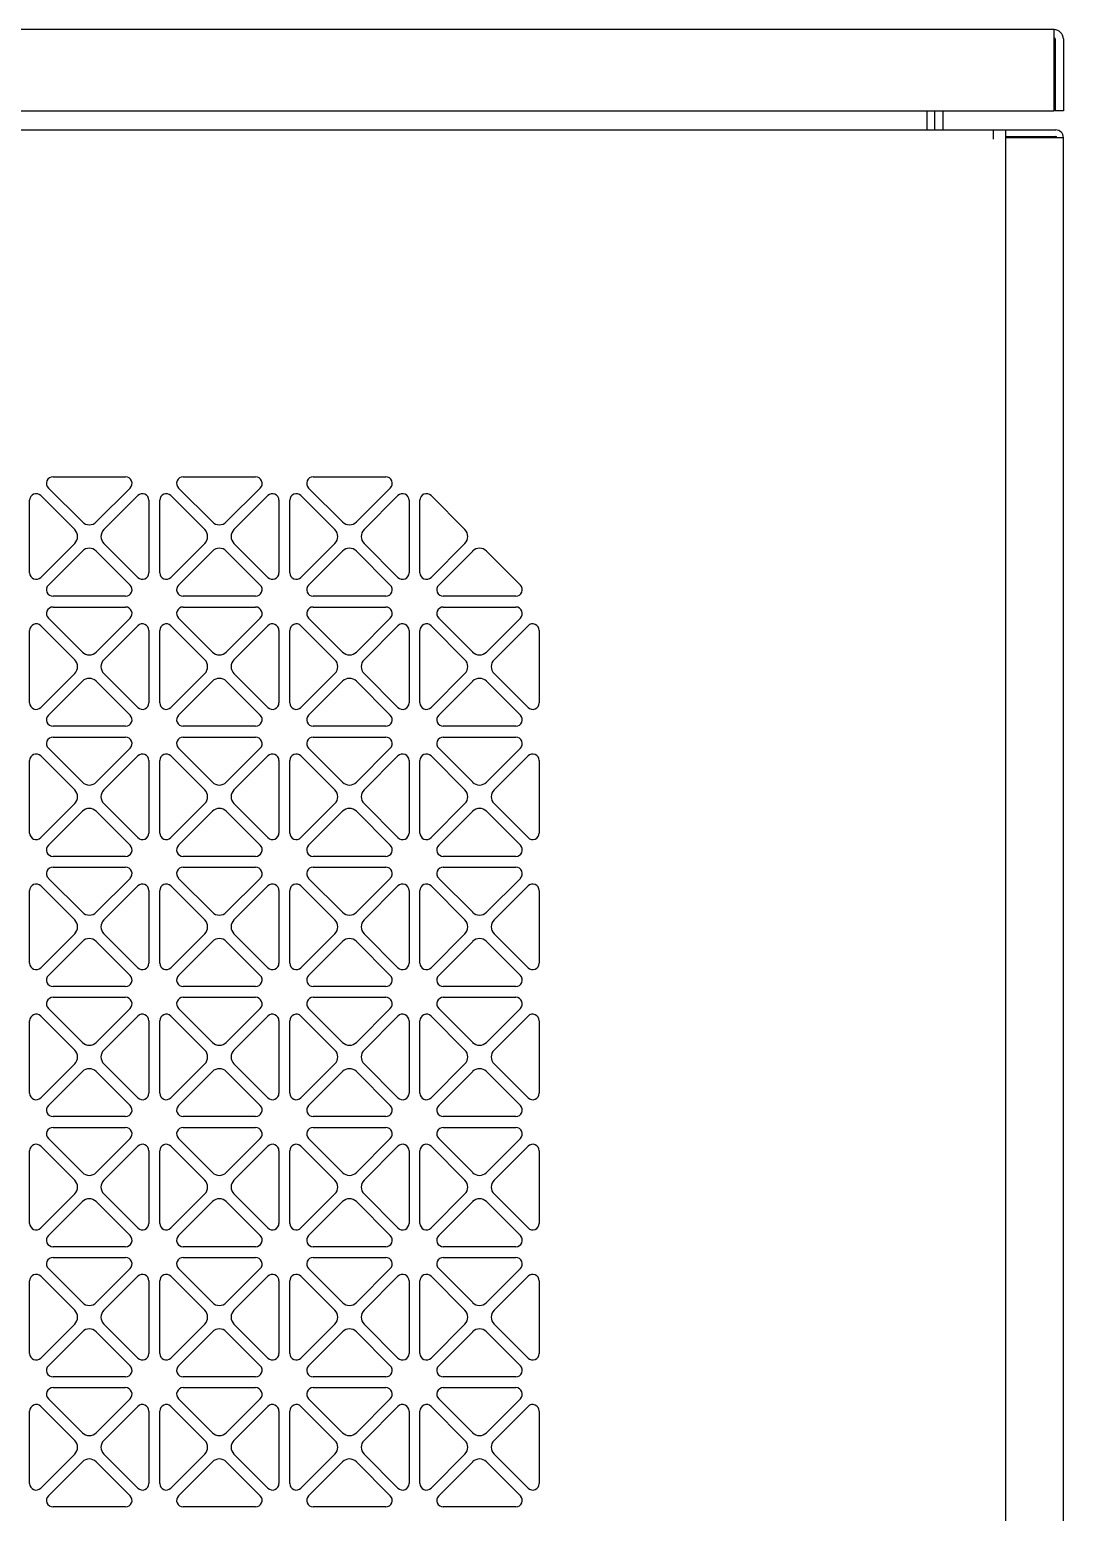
# Model space of a CAD drawing. Header units: millimetres. Extents: x 0 to 87554, y -20854 to 20404.
# Drawn here: x 49513.5 to 49704.2, y 17203.9 to 17477.4 of the extents above; entities that cross this region are included whole.
import ezdxf

# ---------------------------------------------------------------- set-up
doc = ezdxf.new("R2010")
doc.units = ezdxf.units.MM
doc.layers.get('0').update_dxf_attribs({"lineweight": 15})
for name, color, linetype in [('4215-12649_2_1_0', 7, 'Continuous'), ('4215-12649_2_2_0', 7, 'Continuous'), ('4215-12649_2_3_0', 7, 'Continuous'), ('4215-12655_1_0', 7, 'Continuous'), ('4215-12661_1_0', 7, 'Continuous'), ('WANGKONG_0', 7, 'Continuous')]:
    doc.layers.add(name, color=color, linetype=linetype)

# ---------------------------------------------------------------- blocks, each defined once
blk = doc.blocks.new('e4tggg')
at = {"layer": '4215-12649_2_1_0', "color": 87, "linetype": 'Continuous'}
for p, q in [((555.31, 319.3), (-175.69, 319.3)), ((555.31, 304.3), (555.31, 319.3)), ((555.51, 317.6), (555.51, 304.3)), ((557.01, 317.6), (557.01, 304.3)), ((-175.69, 304.3), (555.31, 304.3)), ((557.01, 304.3), (555.51, 304.3))]:
    blk.add_line(p, q, dxfattribs=at)
for radius in [1.7, 0.2]:
    blk.add_arc((555.31, 317.6), radius, 0, 90, dxfattribs=at)
at = {"layer": '4215-12649_2_2_0', "color": 87, "linetype": 'Continuous'}
for p, q in [((533.31, 300.8), (533.31, 304.3)), ((534.81, 300.8), (534.81, 304.3))]:
    blk.add_line(p, q, dxfattribs=at)
at = {"layer": '4215-12649_2_3_0', "color": 87, "linetype": 'Continuous'}
blk.add_line((531.81, 304.3), (531.81, 300.8), dxfattribs=at)
at = {"layer": '4215-12655_1_0', "color": 87, "linetype": 'Continuous'}
for p, q in [((546.31, 300.8), (555.61, 300.8)), ((546.31, 299.6), (555.61, 299.6)), ((546.31, 299.4), (557.01, 299.4)), ((557.01, -712.7), (557.01, 299.4))]:
    blk.add_line(p, q, dxfattribs=at)
for radius in [1.4, 0.2]:
    blk.add_arc((555.61, 299.4), radius, 0, 90, dxfattribs=at)
at = {"layer": '4215-12661_1_0', "color": 87, "linetype": 'Continuous'}
for p, q in [((-167.69, 300.8), (546.31, 300.8)), ((544.11, 299.1), (544.11, 300.8)), ((546.31, 300.8), (546.31, -1712.2))]:
    blk.add_line(p, q, dxfattribs=at)
at = {"layer": 'WANGKONG_0', "color": 87, "linetype": 'Continuous'}
for p, q in [((370.62, 236.8), (384, 236.8)), ((394.62, 236.8), (408, 236.8)), ((418.62, 236.8), (432, 236.8)), ((366.31, 219.11), (366.31, 232.49)), ((368.36, 233.34), (374.62, 227.07)), ((376.04, 228.49), (369.77, 234.75)), ((384.85, 234.75), (378.58, 228.49)), ((380, 227.07), (386.26, 233.34)), ((388.31, 232.49), (388.31, 219.11)), ((390.31, 219.11), (390.31, 232.49)), ((392.36, 233.34), (398.62, 227.07)), ((400.04, 228.49), (393.77, 234.75)), ((408.85, 234.75), (402.58, 228.49)), ((404, 227.07), (410.26, 233.34)), ((412.31, 232.49), (412.31, 219.11)), ((414.31, 219.11), (414.31, 232.49)), ((416.36, 233.34), (422.62, 227.07)), ((424.04, 228.49), (417.77, 234.75)), ((432.85, 234.75), (426.58, 228.49)), ((428, 227.07), (434.26, 233.34)), ((436.31, 232.49), (436.31, 219.11)), ((438.31, 219.11), (438.31, 232.49)), ((440.36, 233.34), (446.62, 227.07)), ((374.62, 224.53), (368.36, 218.26)), ((386.26, 218.26), (380, 224.53)), ((398.62, 224.53), (392.36, 218.26)), ((410.26, 218.26), (404, 224.53)), ((422.62, 224.53), (416.36, 218.26)), ((434.26, 218.26), (428, 224.53)), ((446.62, 224.53), (440.36, 218.26)), ((369.77, 216.85), (376.04, 223.11)), ((378.58, 223.11), (384.85, 216.85)), ((393.77, 216.85), (400.04, 223.11)), ((402.58, 223.11), (408.85, 216.85)), ((417.77, 216.85), (424.04, 223.11)), ((426.58, 223.11), (432.85, 216.85)), ((441.77, 216.85), (448.04, 223.11)), ((450.58, 223.11), (456.85, 216.85)), ((384, 214.8), (370.62, 214.8)), ((408, 214.8), (394.62, 214.8)), ((432, 214.8), (418.62, 214.8)), ((456, 214.8), (442.62, 214.8)), ((376.04, 204.49), (369.77, 210.75)), ((370.62, 212.8), (384, 212.8)), ((384.85, 210.75), (378.58, 204.49)), ((400.04, 204.49), (393.77, 210.75)), ((394.62, 212.8), (408, 212.8)), ((408.85, 210.75), (402.58, 204.49)), ((424.04, 204.49), (417.77, 210.75)), ((418.62, 212.8), (432, 212.8)), ((432.85, 210.75), (426.58, 204.49)), ((448.04, 204.49), (441.77, 210.75)), ((442.62, 212.8), (456, 212.8)), ((456.85, 210.75), (450.58, 204.49)), ((366.31, 195.11), (366.31, 208.49)), ((368.36, 209.34), (374.62, 203.07)), ((380, 203.07), (386.26, 209.34)), ((388.31, 208.49), (388.31, 195.11)), ((390.31, 195.11), (390.31, 208.49)), ((392.36, 209.34), (398.62, 203.07)), ((404, 203.07), (410.26, 209.34)), ((412.31, 208.49), (412.31, 195.11)), ((414.31, 195.11), (414.31, 208.49)), ((416.36, 209.34), (422.62, 203.07)), ((428, 203.07), (434.26, 209.34)), ((436.31, 208.49), (436.31, 195.11)), ((438.31, 195.11), (438.31, 208.49)), ((440.36, 209.34), (446.62, 203.07)), ((452, 203.07), (458.26, 209.34)), ((460.31, 208.49), (460.31, 195.11)), ((374.62, 200.53), (368.36, 194.26)), ((386.26, 194.26), (380, 200.53)), ((398.62, 200.53), (392.36, 194.26)), ((410.26, 194.26), (404, 200.53)), ((422.62, 200.53), (416.36, 194.26)), ((434.26, 194.26), (428, 200.53)), ((446.62, 200.53), (440.36, 194.26)), ((458.26, 194.26), (452, 200.53)), ((369.77, 192.85), (376.04, 199.11)), ((378.58, 199.11), (384.85, 192.85)), ((393.77, 192.85), (400.04, 199.11)), ((402.58, 199.11), (408.85, 192.85)), ((417.77, 192.85), (424.04, 199.11)), ((426.58, 199.11), (432.85, 192.85)), ((441.77, 192.85), (448.04, 199.11)), ((450.58, 199.11), (456.85, 192.85)), ((384, 190.8), (370.62, 190.8)), ((370.62, 188.8), (384, 188.8)), ((408, 190.8), (394.62, 190.8)), ((394.62, 188.8), (408, 188.8)), ((432, 190.8), (418.62, 190.8)), ((418.62, 188.8), (432, 188.8)), ((456, 190.8), (442.62, 190.8)), ((442.62, 188.8), (456, 188.8)), ((376.04, 180.49), (369.77, 186.75)), ((384.85, 186.75), (378.58, 180.49)), ((400.04, 180.49), (393.77, 186.75)), ((408.85, 186.75), (402.58, 180.49)), ((424.04, 180.49), (417.77, 186.75)), ((432.85, 186.75), (426.58, 180.49)), ((448.04, 180.49), (441.77, 186.75)), ((456.85, 186.75), (450.58, 180.49)), ((366.31, 171.11), (366.31, 184.49)), ((368.36, 185.34), (374.62, 179.07)), ((380, 179.07), (386.26, 185.34)), ((388.31, 184.49), (388.31, 171.11)), ((390.31, 171.11), (390.31, 184.49)), ((392.36, 185.34), (398.62, 179.07)), ((404, 179.07), (410.26, 185.34)), ((412.31, 184.49), (412.31, 171.11)), ((414.31, 171.11), (414.31, 184.49)), ((416.36, 185.34), (422.62, 179.07)), ((428, 179.07), (434.26, 185.34)), ((436.31, 184.49), (436.31, 171.11)), ((438.31, 171.11), (438.31, 184.49)), ((440.36, 185.34), (446.62, 179.07)), ((452, 179.07), (458.26, 185.34)), ((460.31, 184.49), (460.31, 171.11)), ((374.62, 176.53), (368.36, 170.26)), ((369.77, 168.85), (376.04, 175.11)), ((378.58, 175.11), (384.85, 168.85)), ((386.26, 170.26), (380, 176.53)), ((398.62, 176.53), (392.36, 170.26)), ((393.77, 168.85), (400.04, 175.11)), ((402.58, 175.11), (408.85, 168.85)), ((410.26, 170.26), (404, 176.53)), ((422.62, 176.53), (416.36, 170.26)), ((417.77, 168.85), (424.04, 175.11)), ((426.58, 175.11), (432.85, 168.85)), ((434.26, 170.26), (428, 176.53)), ((446.62, 176.53), (440.36, 170.26)), ((441.77, 168.85), (448.04, 175.11)), ((450.58, 175.11), (456.85, 168.85)), ((458.26, 170.26), (452, 176.53)), ((384, 166.8), (370.62, 166.8)), ((370.62, 164.8), (384, 164.8)), ((408, 166.8), (394.62, 166.8)), ((394.62, 164.8), (408, 164.8)), ((432, 166.8), (418.62, 166.8)), ((418.62, 164.8), (432, 164.8)), ((456, 166.8), (442.62, 166.8)), ((442.62, 164.8), (456, 164.8)), ((376.04, 156.49), (369.77, 162.75)), ((384.85, 162.75), (378.58, 156.49)), ((400.04, 156.49), (393.77, 162.75)), ((408.85, 162.75), (402.58, 156.49)), ((424.04, 156.49), (417.77, 162.75)), ((432.85, 162.75), (426.58, 156.49)), ((448.04, 156.49), (441.77, 162.75)), ((456.85, 162.75), (450.58, 156.49)), ((366.31, 147.11), (366.31, 160.49)), ((368.36, 161.34), (374.62, 155.07)), ((380, 155.07), (386.26, 161.34)), ((388.31, 160.49), (388.31, 147.11)), ((390.31, 147.11), (390.31, 160.49)), ((392.36, 161.34), (398.62, 155.07)), ((404, 155.07), (410.26, 161.34)), ((412.31, 160.49), (412.31, 147.11)), ((414.31, 147.11), (414.31, 160.49)), ((416.36, 161.34), (422.62, 155.07)), ((428, 155.07), (434.26, 161.34)), ((436.31, 160.49), (436.31, 147.11)), ((438.31, 147.11), (438.31, 160.49)), ((440.36, 161.34), (446.62, 155.07)), ((452, 155.07), (458.26, 161.34)), ((460.31, 160.49), (460.31, 147.11)), ((374.62, 152.53), (368.36, 146.26)), ((369.77, 144.85), (376.04, 151.11)), ((378.58, 151.11), (384.85, 144.85)), ((386.26, 146.26), (380, 152.53)), ((398.62, 152.53), (392.36, 146.26)), ((393.77, 144.85), (400.04, 151.11)), ((402.58, 151.11), (408.85, 144.85)), ((410.26, 146.26), (404, 152.53)), ((422.62, 152.53), (416.36, 146.26)), ((417.77, 144.85), (424.04, 151.11)), ((426.58, 151.11), (432.85, 144.85)), ((434.26, 146.26), (428, 152.53)), ((446.62, 152.53), (440.36, 146.26)), ((441.77, 144.85), (448.04, 151.11)), ((450.58, 151.11), (456.85, 144.85)), ((458.26, 146.26), (452, 152.53)), ((384, 142.8), (370.62, 142.8)), ((408, 142.8), (394.62, 142.8)), ((432, 142.8), (418.62, 142.8)), ((456, 142.8), (442.62, 142.8)), ((370.62, 140.8), (384, 140.8)), ((394.62, 140.8), (408, 140.8)), ((418.62, 140.8), (432, 140.8)), ((442.62, 140.8), (456, 140.8)), ((368.36, 137.34), (374.62, 131.07)), ((376.04, 132.49), (369.77, 138.75)), ((384.85, 138.75), (378.58, 132.49)), ((380, 131.07), (386.26, 137.34)), ((392.36, 137.34), (398.62, 131.07)), ((400.04, 132.49), (393.77, 138.75)), ((408.85, 138.75), (402.58, 132.49)), ((404, 131.07), (410.26, 137.34)), ((416.36, 137.34), (422.62, 131.07)), ((424.04, 132.49), (417.77, 138.75)), ((432.85, 138.75), (426.58, 132.49)), ((428, 131.07), (434.26, 137.34)), ((440.36, 137.34), (446.62, 131.07)), ((448.04, 132.49), (441.77, 138.75)), ((456.85, 138.75), (450.58, 132.49)), ((452, 131.07), (458.26, 137.34)), ((366.31, 123.11), (366.31, 136.49)), ((388.31, 136.49), (388.31, 123.11)), ((390.31, 123.11), (390.31, 136.49)), ((412.31, 136.49), (412.31, 123.11)), ((414.31, 123.11), (414.31, 136.49)), ((436.31, 136.49), (436.31, 123.11)), ((438.31, 123.11), (438.31, 136.49)), ((460.31, 136.49), (460.31, 123.11)), ((374.62, 128.53), (368.36, 122.26)), ((369.77, 120.85), (376.04, 127.11)), ((378.58, 127.11), (384.85, 120.85)), ((386.26, 122.26), (380, 128.53)), ((398.62, 128.53), (392.36, 122.26)), ((393.77, 120.85), (400.04, 127.11)), ((402.58, 127.11), (408.85, 120.85)), ((410.26, 122.26), (404, 128.53)), ((422.62, 128.53), (416.36, 122.26)), ((417.77, 120.85), (424.04, 127.11)), ((426.58, 127.11), (432.85, 120.85)), ((434.26, 122.26), (428, 128.53)), ((446.62, 128.53), (440.36, 122.26)), ((441.77, 120.85), (448.04, 127.11)), ((450.58, 127.11), (456.85, 120.85)), ((458.26, 122.26), (452, 128.53)), ((384, 118.8), (370.62, 118.8)), ((408, 118.8), (394.62, 118.8)), ((432, 118.8), (418.62, 118.8)), ((456, 118.8), (442.62, 118.8)), ((370.62, 116.8), (384, 116.8)), ((394.62, 116.8), (408, 116.8)), ((418.62, 116.8), (432, 116.8)), ((442.62, 116.8), (456, 116.8)), ((366.31, 99.11), (366.31, 112.49)), ((368.36, 113.34), (374.62, 107.07)), ((376.04, 108.49), (369.77, 114.75)), ((384.85, 114.75), (378.58, 108.49)), ((380, 107.07), (386.26, 113.34)), ((388.31, 112.49), (388.31, 99.11)), ((390.31, 99.11), (390.31, 112.49)), ((392.36, 113.34), (398.62, 107.07)), ((400.04, 108.49), (393.77, 114.75)), ((408.85, 114.75), (402.58, 108.49)), ((404, 107.07), (410.26, 113.34)), ((412.31, 112.49), (412.31, 99.11)), ((414.31, 99.11), (414.31, 112.49)), ((416.36, 113.34), (422.62, 107.07)), ((424.04, 108.49), (417.77, 114.75)), ((432.85, 114.75), (426.58, 108.49)), ((428, 107.07), (434.26, 113.34)), ((436.31, 112.49), (436.31, 99.11)), ((438.31, 99.11), (438.31, 112.49)), ((440.36, 113.34), (446.62, 107.07)), ((448.04, 108.49), (441.77, 114.75)), ((456.85, 114.75), (450.58, 108.49)), ((452, 107.07), (458.26, 113.34)), ((460.31, 112.49), (460.31, 99.11)), ((374.62, 104.53), (368.36, 98.26)), ((386.26, 98.26), (380, 104.53)), ((398.62, 104.53), (392.36, 98.26)), ((410.26, 98.26), (404, 104.53)), ((422.62, 104.53), (416.36, 98.26)), ((434.26, 98.26), (428, 104.53)), ((446.62, 104.53), (440.36, 98.26)), ((458.26, 98.26), (452, 104.53)), ((369.77, 96.85), (376.04, 103.11)), ((378.58, 103.11), (384.85, 96.85)), ((393.77, 96.85), (400.04, 103.11)), ((402.58, 103.11), (408.85, 96.85)), ((417.77, 96.85), (424.04, 103.11)), ((426.58, 103.11), (432.85, 96.85)), ((441.77, 96.85), (448.04, 103.11)), ((450.58, 103.11), (456.85, 96.85)), ((384, 94.8), (370.62, 94.8)), ((408, 94.8), (394.62, 94.8)), ((432, 94.8), (418.62, 94.8)), ((456, 94.8), (442.62, 94.8)), ((376.04, 84.49), (369.77, 90.75)), ((370.62, 92.8), (384, 92.8)), ((384.85, 90.75), (378.58, 84.49)), ((400.04, 84.49), (393.77, 90.75)), ((394.62, 92.8), (408, 92.8)), ((408.85, 90.75), (402.58, 84.49)), ((424.04, 84.49), (417.77, 90.75)), ((418.62, 92.8), (432, 92.8)), ((432.85, 90.75), (426.58, 84.49)), ((448.04, 84.49), (441.77, 90.75)), ((442.62, 92.8), (456, 92.8)), ((456.85, 90.75), (450.58, 84.49)), ((366.31, 75.11), (366.31, 88.49)), ((368.36, 89.34), (374.62, 83.07)), ((380, 83.07), (386.26, 89.34)), ((388.31, 88.49), (388.31, 75.11)), ((390.31, 75.11), (390.31, 88.49)), ((392.36, 89.34), (398.62, 83.07)), ((404, 83.07), (410.26, 89.34)), ((412.31, 88.49), (412.31, 75.11)), ((414.31, 75.11), (414.31, 88.49)), ((416.36, 89.34), (422.62, 83.07)), ((428, 83.07), (434.26, 89.34)), ((436.31, 88.49), (436.31, 75.11)), ((438.31, 75.11), (438.31, 88.49)), ((440.36, 89.34), (446.62, 83.07)), ((452, 83.07), (458.26, 89.34)), ((460.31, 88.49), (460.31, 75.11)), ((374.62, 80.53), (368.36, 74.26)), ((386.26, 74.26), (380, 80.53)), ((398.62, 80.53), (392.36, 74.26)), ((410.26, 74.26), (404, 80.53)), ((422.62, 80.53), (416.36, 74.26)), ((434.26, 74.26), (428, 80.53)), ((446.62, 80.53), (440.36, 74.26)), ((458.26, 74.26), (452, 80.53)), ((369.77, 72.85), (376.04, 79.11)), ((378.58, 79.11), (384.85, 72.85)), ((393.77, 72.85), (400.04, 79.11)), ((402.58, 79.11), (408.85, 72.85)), ((417.77, 72.85), (424.04, 79.11)), ((426.58, 79.11), (432.85, 72.85)), ((441.77, 72.85), (448.04, 79.11)), ((450.58, 79.11), (456.85, 72.85)), ((384, 70.8), (370.62, 70.8)), ((370.62, 68.8), (384, 68.8)), ((408, 70.8), (394.62, 70.8)), ((394.62, 68.8), (408, 68.8)), ((432, 70.8), (418.62, 70.8)), ((418.62, 68.8), (432, 68.8)), ((456, 70.8), (442.62, 70.8)), ((442.62, 68.8), (456, 68.8)), ((376.04, 60.49), (369.77, 66.75)), ((384.85, 66.75), (378.58, 60.49)), ((400.04, 60.49), (393.77, 66.75)), ((408.85, 66.75), (402.58, 60.49)), ((424.04, 60.49), (417.77, 66.75)), ((432.85, 66.75), (426.58, 60.49)), ((448.04, 60.49), (441.77, 66.75)), ((456.85, 66.75), (450.58, 60.49)), ((366.31, 51.11), (366.31, 64.49)), ((368.36, 65.34), (374.62, 59.07)), ((380, 59.07), (386.26, 65.34)), ((388.31, 64.49), (388.31, 51.11)), ((390.31, 51.11), (390.31, 64.49)), ((392.36, 65.34), (398.62, 59.07)), ((404, 59.07), (410.26, 65.34)), ((412.31, 64.49), (412.31, 51.11)), ((414.31, 51.11), (414.31, 64.49)), ((416.36, 65.34), (422.62, 59.07)), ((428, 59.07), (434.26, 65.34)), ((436.31, 64.49), (436.31, 51.11)), ((438.31, 51.11), (438.31, 64.49)), ((440.36, 65.34), (446.62, 59.07)), ((452, 59.07), (458.26, 65.34)), ((460.31, 64.49), (460.31, 51.11)), ((374.62, 56.53), (368.36, 50.26)), ((369.77, 48.85), (376.04, 55.11)), ((378.58, 55.11), (384.85, 48.85)), ((386.26, 50.26), (380, 56.53)), ((398.62, 56.53), (392.36, 50.26)), ((393.77, 48.85), (400.04, 55.11)), ((402.58, 55.11), (408.85, 48.85)), ((410.26, 50.26), (404, 56.53)), ((422.62, 56.53), (416.36, 50.26)), ((417.77, 48.85), (424.04, 55.11)), ((426.58, 55.11), (432.85, 48.85)), ((434.26, 50.26), (428, 56.53)), ((446.62, 56.53), (440.36, 50.26)), ((441.77, 48.85), (448.04, 55.11)), ((450.58, 55.11), (456.85, 48.85)), ((458.26, 50.26), (452, 56.53)), ((384, 46.8), (370.62, 46.8)), ((408, 46.8), (394.62, 46.8)), ((432, 46.8), (418.62, 46.8)), ((456, 46.8), (442.62, 46.8))]:
    blk.add_line(p, q, dxfattribs=at)
for centre, radius, start, end in [((370.62, 235.6), 1.2, 90, 225), ((384, 235.6), 1.2, 315, 90), ((394.62, 235.6), 1.2, 90, 225), ((408, 235.6), 1.2, 315, 90), ((418.62, 235.6), 1.2, 90, 225), ((432, 235.6), 1.2, 315, 90), ((367.51, 232.49), 1.2, 45, 180), ((387.11, 232.49), 1.2, 0, 135), ((391.51, 232.49), 1.2, 45, 180), ((411.11, 232.49), 1.2, 0, 135), ((415.51, 232.49), 1.2, 45, 180), ((435.11, 232.49), 1.2, 0, 135), ((439.51, 232.49), 1.2, 45, 180), ((373.35, 225.8), 1.8, 315, 45), ((377.31, 229.76), 1.8, 225, 315), ((381.27, 225.8), 1.8, 135, 225), ((397.35, 225.8), 1.8, 315, 45), ((401.31, 229.76), 1.8, 225, 315), ((405.27, 225.8), 1.8, 135, 225), ((421.35, 225.8), 1.8, 315, 45), ((425.31, 229.76), 1.8, 225, 315), ((429.27, 225.8), 1.8, 135, 225), ((445.35, 225.8), 1.8, 315, 45), ((377.31, 221.84), 1.8, 45, 135), ((401.31, 221.84), 1.8, 45, 135), ((425.31, 221.84), 1.8, 45, 135), ((449.31, 221.84), 1.8, 45, 135), ((367.51, 219.11), 1.2, 180, 315), ((387.11, 219.11), 1.2, 225, 0), ((391.51, 219.11), 1.2, 180, 315), ((411.11, 219.11), 1.2, 225, 0), ((415.51, 219.11), 1.2, 180, 315), ((435.11, 219.11), 1.2, 225, 0), ((439.51, 219.11), 1.2, 180, 315), ((370.62, 216), 1.2, 135, 270), ((384, 216), 1.2, 270, 45), ((394.62, 216), 1.2, 135, 270), ((408, 216), 1.2, 270, 45), ((418.62, 216), 1.2, 135, 270), ((432, 216), 1.2, 270, 45), ((442.62, 216), 1.2, 135, 270), ((456, 216), 1.2, 270, 45), ((370.62, 211.6), 1.2, 90, 225), ((384, 211.6), 1.2, 315, 90), ((394.62, 211.6), 1.2, 90, 225), ((408, 211.6), 1.2, 315, 90), ((418.62, 211.6), 1.2, 90, 225), ((432, 211.6), 1.2, 315, 90), ((442.62, 211.6), 1.2, 90, 225), ((456, 211.6), 1.2, 315, 90), ((367.51, 208.49), 1.2, 45, 180), ((387.11, 208.49), 1.2, 0, 135), ((391.51, 208.49), 1.2, 45, 180), ((411.11, 208.49), 1.2, 0, 135), ((415.51, 208.49), 1.2, 45, 180), ((435.11, 208.49), 1.2, 0, 135), ((439.51, 208.49), 1.2, 45, 180), ((459.11, 208.49), 1.2, 0, 135), ((373.35, 201.8), 1.8, 315, 45), ((377.31, 205.76), 1.8, 225, 315), ((381.27, 201.8), 1.8, 135, 225), ((397.35, 201.8), 1.8, 315, 45), ((401.31, 205.76), 1.8, 225, 315), ((405.27, 201.8), 1.8, 135, 225), ((421.35, 201.8), 1.8, 315, 45), ((425.31, 205.76), 1.8, 225, 315), ((429.27, 201.8), 1.8, 135, 225), ((445.35, 201.8), 1.8, 315, 45), ((449.31, 205.76), 1.8, 225, 315), ((453.27, 201.8), 1.8, 135, 225), ((377.31, 197.84), 1.8, 45, 135), ((401.31, 197.84), 1.8, 45, 135), ((425.31, 197.84), 1.8, 45, 135), ((449.31, 197.84), 1.8, 45, 135), ((367.51, 195.11), 1.2, 180, 315), ((387.11, 195.11), 1.2, 225, 0), ((391.51, 195.11), 1.2, 180, 315), ((411.11, 195.11), 1.2, 225, 0), ((415.51, 195.11), 1.2, 180, 315), ((435.11, 195.11), 1.2, 225, 0), ((439.51, 195.11), 1.2, 180, 315), ((459.11, 195.11), 1.2, 225, 0), ((370.62, 192), 1.2, 135, 270), ((384, 192), 1.2, 270, 45), ((394.62, 192), 1.2, 135, 270), ((408, 192), 1.2, 270, 45), ((418.62, 192), 1.2, 135, 270), ((432, 192), 1.2, 270, 45), ((442.62, 192), 1.2, 135, 270), ((456, 192), 1.2, 270, 45), ((370.62, 187.6), 1.2, 90, 225), ((384, 187.6), 1.2, 315, 90), ((394.62, 187.6), 1.2, 90, 225), ((408, 187.6), 1.2, 315, 90), ((418.62, 187.6), 1.2, 90, 225), ((432, 187.6), 1.2, 315, 90), ((442.62, 187.6), 1.2, 90, 225), ((456, 187.6), 1.2, 315, 90), ((367.51, 184.49), 1.2, 45, 180), ((387.11, 184.49), 1.2, 0, 135), ((391.51, 184.49), 1.2, 45, 180), ((411.11, 184.49), 1.2, 0, 135), ((415.51, 184.49), 1.2, 45, 180), ((435.11, 184.49), 1.2, 0, 135), ((439.51, 184.49), 1.2, 45, 180), ((459.11, 184.49), 1.2, 0, 135), ((373.35, 177.8), 1.8, 315, 45), ((377.31, 181.76), 1.8, 225, 315), ((381.27, 177.8), 1.8, 135, 225), ((397.35, 177.8), 1.8, 315, 45), ((401.31, 181.76), 1.8, 225, 315), ((405.27, 177.8), 1.8, 135, 225), ((421.35, 177.8), 1.8, 315, 45), ((425.31, 181.76), 1.8, 225, 315), ((429.27, 177.8), 1.8, 135, 225), ((445.35, 177.8), 1.8, 315, 45), ((449.31, 181.76), 1.8, 225, 315), ((453.27, 177.8), 1.8, 135, 225), ((377.31, 173.84), 1.8, 45, 135), ((401.31, 173.84), 1.8, 45, 135), ((425.31, 173.84), 1.8, 45, 135), ((449.31, 173.84), 1.8, 45, 135), ((367.51, 171.11), 1.2, 180, 315), ((387.11, 171.11), 1.2, 225, 0), ((391.51, 171.11), 1.2, 180, 315), ((411.11, 171.11), 1.2, 225, 0), ((415.51, 171.11), 1.2, 180, 315), ((435.11, 171.11), 1.2, 225, 0), ((439.51, 171.11), 1.2, 180, 315), ((459.11, 171.11), 1.2, 225, 0), ((370.62, 168), 1.2, 135, 270), ((384, 168), 1.2, 270, 45), ((394.62, 168), 1.2, 135, 270), ((408, 168), 1.2, 270, 45), ((418.62, 168), 1.2, 135, 270), ((432, 168), 1.2, 270, 45), ((442.62, 168), 1.2, 135, 270), ((456, 168), 1.2, 270, 45), ((370.62, 163.6), 1.2, 90, 225), ((384, 163.6), 1.2, 315, 90), ((394.62, 163.6), 1.2, 90, 225), ((408, 163.6), 1.2, 315, 90), ((418.62, 163.6), 1.2, 90, 225), ((432, 163.6), 1.2, 315, 90), ((442.62, 163.6), 1.2, 90, 225), ((456, 163.6), 1.2, 315, 90), ((367.51, 160.49), 1.2, 45, 180), ((387.11, 160.49), 1.2, 0, 135), ((391.51, 160.49), 1.2, 45, 180), ((411.11, 160.49), 1.2, 0, 135), ((415.51, 160.49), 1.2, 45, 180), ((435.11, 160.49), 1.2, 0, 135), ((439.51, 160.49), 1.2, 45, 180), ((459.11, 160.49), 1.2, 0, 135), ((377.31, 157.76), 1.8, 225, 315), ((401.31, 157.76), 1.8, 225, 315), ((425.31, 157.76), 1.8, 225, 315), ((449.31, 157.76), 1.8, 225, 315), ((373.35, 153.8), 1.8, 315, 45), ((381.27, 153.8), 1.8, 135, 225), ((397.35, 153.8), 1.8, 315, 45), ((405.27, 153.8), 1.8, 135, 225), ((421.35, 153.8), 1.8, 315, 45), ((429.27, 153.8), 1.8, 135, 225), ((445.35, 153.8), 1.8, 315, 45), ((453.27, 153.8), 1.8, 135, 225), ((377.31, 149.84), 1.8, 45, 135), ((401.31, 149.84), 1.8, 45, 135), ((425.31, 149.84), 1.8, 45, 135), ((449.31, 149.84), 1.8, 45, 135), ((367.51, 147.11), 1.2, 180, 315), ((387.11, 147.11), 1.2, 225, 0), ((391.51, 147.11), 1.2, 180, 315), ((411.11, 147.11), 1.2, 225, 0), ((415.51, 147.11), 1.2, 180, 315), ((435.11, 147.11), 1.2, 225, 0), ((439.51, 147.11), 1.2, 180, 315), ((459.11, 147.11), 1.2, 225, 0), ((370.62, 144), 1.2, 135, 270), ((384, 144), 1.2, 270, 45), ((394.62, 144), 1.2, 135, 270), ((408, 144), 1.2, 270, 45), ((418.62, 144), 1.2, 135, 270), ((432, 144), 1.2, 270, 45), ((442.62, 144), 1.2, 135, 270), ((456, 144), 1.2, 270, 45), ((370.62, 139.6), 1.2, 90, 225), ((384, 139.6), 1.2, 315, 90), ((394.62, 139.6), 1.2, 90, 225), ((408, 139.6), 1.2, 315, 90), ((418.62, 139.6), 1.2, 90, 225), ((432, 139.6), 1.2, 315, 90), ((442.62, 139.6), 1.2, 90, 225), ((456, 139.6), 1.2, 315, 90), ((367.51, 136.49), 1.2, 45, 180), ((387.11, 136.49), 1.2, 0, 135), ((391.51, 136.49), 1.2, 45, 180), ((411.11, 136.49), 1.2, 0, 135), ((415.51, 136.49), 1.2, 45, 180), ((435.11, 136.49), 1.2, 0, 135), ((439.51, 136.49), 1.2, 45, 180), ((459.11, 136.49), 1.2, 0, 135), ((377.31, 133.76), 1.8, 225, 315), ((401.31, 133.76), 1.8, 225, 315), ((425.31, 133.76), 1.8, 225, 315), ((449.31, 133.76), 1.8, 225, 315), ((373.35, 129.8), 1.8, 315, 45), ((381.27, 129.8), 1.8, 135, 225), ((397.35, 129.8), 1.8, 315, 45), ((405.27, 129.8), 1.8, 135, 225), ((421.35, 129.8), 1.8, 315, 45), ((429.27, 129.8), 1.8, 135, 225), ((445.35, 129.8), 1.8, 315, 45), ((453.27, 129.8), 1.8, 135, 225), ((377.31, 125.84), 1.8, 45, 135), ((401.31, 125.84), 1.8, 45, 135), ((425.31, 125.84), 1.8, 45, 135), ((449.31, 125.84), 1.8, 45, 135), ((367.51, 123.11), 1.2, 180, 315), ((387.11, 123.11), 1.2, 225, 0), ((391.51, 123.11), 1.2, 180, 315), ((411.11, 123.11), 1.2, 225, 0), ((415.51, 123.11), 1.2, 180, 315), ((435.11, 123.11), 1.2, 225, 0), ((439.51, 123.11), 1.2, 180, 315), ((459.11, 123.11), 1.2, 225, 0), ((370.62, 120), 1.2, 135, 270), ((384, 120), 1.2, 270, 45), ((394.62, 120), 1.2, 135, 270), ((408, 120), 1.2, 270, 45), ((418.62, 120), 1.2, 135, 270), ((432, 120), 1.2, 270, 45), ((442.62, 120), 1.2, 135, 270), ((456, 120), 1.2, 270, 45), ((370.62, 115.6), 1.2, 90, 225), ((384, 115.6), 1.2, 315, 90), ((394.62, 115.6), 1.2, 90, 225), ((408, 115.6), 1.2, 315, 90), ((418.62, 115.6), 1.2, 90, 225), ((432, 115.6), 1.2, 315, 90), ((442.62, 115.6), 1.2, 90, 225), ((456, 115.6), 1.2, 315, 90), ((367.51, 112.49), 1.2, 45, 180), ((387.11, 112.49), 1.2, 0, 135), ((391.51, 112.49), 1.2, 45, 180), ((411.11, 112.49), 1.2, 0, 135), ((415.51, 112.49), 1.2, 45, 180), ((435.11, 112.49), 1.2, 0, 135), ((439.51, 112.49), 1.2, 45, 180), ((459.11, 112.49), 1.2, 0, 135), ((373.35, 105.8), 1.8, 315, 45), ((377.31, 109.76), 1.8, 225, 315), ((381.27, 105.8), 1.8, 135, 225), ((397.35, 105.8), 1.8, 315, 45), ((401.31, 109.76), 1.8, 225, 315), ((405.27, 105.8), 1.8, 135, 225), ((421.35, 105.8), 1.8, 315, 45), ((425.31, 109.76), 1.8, 225, 315), ((429.27, 105.8), 1.8, 135, 225), ((445.35, 105.8), 1.8, 315, 45), ((449.31, 109.76), 1.8, 225, 315), ((453.27, 105.8), 1.8, 135, 225), ((377.31, 101.84), 1.8, 45, 135), ((401.31, 101.84), 1.8, 45, 135), ((425.31, 101.84), 1.8, 45, 135), ((449.31, 101.84), 1.8, 45, 135), ((367.51, 99.11), 1.2, 180, 315), ((387.11, 99.11), 1.2, 225, 0), ((391.51, 99.11), 1.2, 180, 315), ((411.11, 99.11), 1.2, 225, 0), ((415.51, 99.11), 1.2, 180, 315), ((435.11, 99.11), 1.2, 225, 0), ((439.51, 99.11), 1.2, 180, 315), ((459.11, 99.11), 1.2, 225, 0), ((370.62, 96), 1.2, 135, 270), ((384, 96), 1.2, 270, 45), ((394.62, 96), 1.2, 135, 270), ((408, 96), 1.2, 270, 45), ((418.62, 96), 1.2, 135, 270), ((432, 96), 1.2, 270, 45), ((442.62, 96), 1.2, 135, 270), ((456, 96), 1.2, 270, 45), ((370.62, 91.6), 1.2, 90, 225), ((384, 91.6), 1.2, 315, 90), ((394.62, 91.6), 1.2, 90, 225), ((408, 91.6), 1.2, 315, 90), ((418.62, 91.6), 1.2, 90, 225), ((432, 91.6), 1.2, 315, 90), ((442.62, 91.6), 1.2, 90, 225), ((456, 91.6), 1.2, 315, 90), ((367.51, 88.49), 1.2, 45, 180), ((387.11, 88.49), 1.2, 0, 135), ((391.51, 88.49), 1.2, 45, 180), ((411.11, 88.49), 1.2, 0, 135), ((415.51, 88.49), 1.2, 45, 180), ((435.11, 88.49), 1.2, 0, 135), ((439.51, 88.49), 1.2, 45, 180), ((459.11, 88.49), 1.2, 0, 135), ((373.35, 81.8), 1.8, 315, 45), ((377.31, 85.76), 1.8, 225, 315), ((381.27, 81.8), 1.8, 135, 225), ((397.35, 81.8), 1.8, 315, 45), ((401.31, 85.76), 1.8, 225, 315), ((405.27, 81.8), 1.8, 135, 225), ((421.35, 81.8), 1.8, 315, 45), ((425.31, 85.76), 1.8, 225, 315), ((429.27, 81.8), 1.8, 135, 225), ((445.35, 81.8), 1.8, 315, 45), ((449.31, 85.76), 1.8, 225, 315), ((453.27, 81.8), 1.8, 135, 225), ((377.31, 77.84), 1.8, 45, 135), ((401.31, 77.84), 1.8, 45, 135), ((425.31, 77.84), 1.8, 45, 135), ((449.31, 77.84), 1.8, 45, 135), ((367.51, 75.11), 1.2, 180, 315), ((387.11, 75.11), 1.2, 225, 0), ((391.51, 75.11), 1.2, 180, 315), ((411.11, 75.11), 1.2, 225, 0), ((415.51, 75.11), 1.2, 180, 315), ((435.11, 75.11), 1.2, 225, 0), ((439.51, 75.11), 1.2, 180, 315), ((459.11, 75.11), 1.2, 225, 0), ((370.62, 72), 1.2, 135, 270), ((384, 72), 1.2, 270, 45), ((394.62, 72), 1.2, 135, 270), ((408, 72), 1.2, 270, 45), ((418.62, 72), 1.2, 135, 270), ((432, 72), 1.2, 270, 45), ((442.62, 72), 1.2, 135, 270), ((456, 72), 1.2, 270, 45), ((370.62, 67.6), 1.2, 90, 225), ((384, 67.6), 1.2, 315, 90), ((394.62, 67.6), 1.2, 90, 225), ((408, 67.6), 1.2, 315, 90), ((418.62, 67.6), 1.2, 90, 225), ((432, 67.6), 1.2, 315, 90), ((442.62, 67.6), 1.2, 90, 225), ((456, 67.6), 1.2, 315, 90), ((367.51, 64.49), 1.2, 45, 180), ((387.11, 64.49), 1.2, 0, 135), ((391.51, 64.49), 1.2, 45, 180), ((411.11, 64.49), 1.2, 0, 135), ((415.51, 64.49), 1.2, 45, 180), ((435.11, 64.49), 1.2, 0, 135), ((439.51, 64.49), 1.2, 45, 180), ((459.11, 64.49), 1.2, 0, 135), ((377.31, 61.76), 1.8, 225, 315), ((401.31, 61.76), 1.8, 225, 315), ((425.31, 61.76), 1.8, 225, 315), ((449.31, 61.76), 1.8, 225, 315), ((373.35, 57.8), 1.8, 315, 45), ((381.27, 57.8), 1.8, 135, 225), ((397.35, 57.8), 1.8, 315, 45), ((405.27, 57.8), 1.8, 135, 225), ((421.35, 57.8), 1.8, 315, 45), ((429.27, 57.8), 1.8, 135, 225), ((445.35, 57.8), 1.8, 315, 45), ((453.27, 57.8), 1.8, 135, 225), ((377.31, 53.84), 1.8, 45, 135), ((401.31, 53.84), 1.8, 45, 135), ((425.31, 53.84), 1.8, 45, 135), ((449.31, 53.84), 1.8, 45, 135), ((367.51, 51.11), 1.2, 180, 315), ((387.11, 51.11), 1.2, 225, 0), ((391.51, 51.11), 1.2, 180, 315), ((411.11, 51.11), 1.2, 225, 0), ((415.51, 51.11), 1.2, 180, 315), ((435.11, 51.11), 1.2, 225, 0), ((439.51, 51.11), 1.2, 180, 315), ((459.11, 51.11), 1.2, 225, 0), ((370.62, 48), 1.2, 135, 270), ((384, 48), 1.2, 270, 45), ((394.62, 48), 1.2, 135, 270), ((408, 48), 1.2, 270, 45), ((418.62, 48), 1.2, 135, 270), ((432, 48), 1.2, 270, 45), ((442.62, 48), 1.2, 135, 270), ((456, 48), 1.2, 270, 45)]:
    blk.add_arc(centre, radius, start, end, dxfattribs=at)

msp = doc.modelspace()

# ---------------------------------------------------------------- block references
at = {"lineweight": -3}
msp.add_blockref('e4tggg', (49147.147, 17158.127, 19235.731), dxfattribs=at)

doc.saveas('drawing.dxf')
